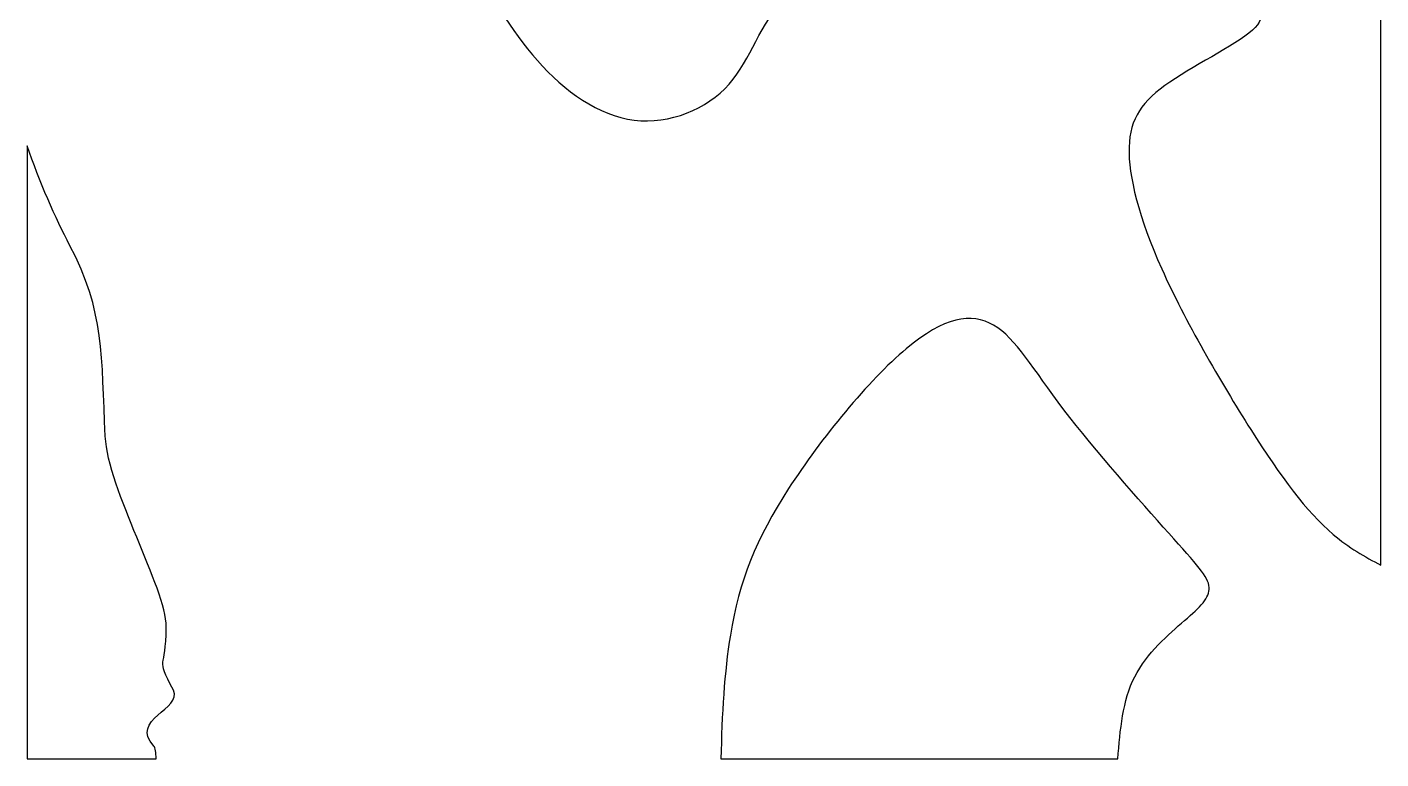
# Model space of a CAD drawing. Header units: millimetres. Extents: x -188 to 203, y -229 to 206.
# Drawn here: x -28.33 to 9.25, y -91.4 to -71.1 of the extents above; entities that cross this region are included whole.
import ezdxf

# ---------------------------------------------------------------- set-up
doc = ezdxf.new("R2010")
doc.units = ezdxf.units.MM
doc.header["$MEASUREMENT"] = 0
doc.layers.add('Layer 1', color=7, linetype='Continuous')

msp = doc.modelspace()

# ---------------------------------------------------------------- linework, layer by layer
at = {"layer": 'Layer 1', "color": 250}
for points, knots in [([(9.2532, 54.918), (9.2532, 54.918), (9.2532, -86.0232), (9.2532, -86.0232), (9.2532, -86.0232), (8.8014, -85.8005), (8.3572, -85.5351), (7.9311, -85.1727), (7.9311, -85.1727), (7.1791, -84.5326), (6.483, -83.5896), (5.6409, -82.2649), (5.6409, -82.2649), (4.799, -80.94), (3.811, -79.2337), (3.171, -77.8078), (3.171, -77.8078), (2.5311, -76.3821), (2.2394, -75.2367), (2.2617, -74.4285), (2.2617, -74.4285), (2.2843, -73.62), (2.6209, -73.1487), (3.3956, -72.6211), (3.3956, -72.6211), (4.1704, -72.0934), (5.3828, -71.5094), (5.7645, -71.1053), (5.7645, -71.1053), (6.1463, -70.7012), (5.6971, -70.4767), (5.1469, -70.1849), (5.1469, -70.1849), (4.5969, -69.893), (3.9456, -69.5335), (3.3281, -68.9947), (3.3281, -68.9947), (2.7108, -68.4558), (2.1268, -67.7372), (1.5205, -67.6812), (1.5205, -67.6812), (0.9145, -67.6251), (0.2856, -68.2312), (-0.5788, -68.4669), (-0.5788, -68.4669), (-1.4432, -68.7027), (-2.5434, -68.568), (-3.7897, -68.7701), (-3.7897, -68.7701), (-5.0358, -68.9721), (-6.4278, -69.5112), (-7.225, -70.2634), (-7.225, -70.2634), (-8.0221, -71.0155), (-8.2241, -71.981), (-8.8417, -72.6771), (-8.8417, -72.6771), (-9.4593, -73.3732), (-10.492, -73.7997), (-11.48, -73.6762), (-11.48, -73.6762), (-12.4679, -73.5528), (-13.4111, -72.879), (-14.1633, -72.0259), (-14.1633, -72.0259), (-14.9154, -71.1728), (-15.4768, -70.1398), (-16.0718, -69.399), (-16.0718, -69.399), (-16.6668, -68.658), (-17.2957, -68.2088), (-18.2498, -68.0179), (-18.2498, -68.0179), (-19.3471, -67.9035), (-20.6173, -67.9658), (-21.5505, -67.7262), (-21.5505, -67.7262), (-22.6171, -67.5576), (-23.4704, -67.1535), (-23.9531, -66.4014), (-23.9531, -66.4014), (-24.3656, -65.7587), (-24.5075, -64.8615), (-24.3299, -64.1379), (-24.3299, -64.1379), (-24.3805, -64.0499), (-24.3772, -63.981), (-24.3269, -63.8786), (-24.3269, -63.8786), (-24.1614, -63.541), (-23.6644, -63.6438), (-23.2141, -63.5409), (-23.2141, -63.5409), (-22.5093, -63.3799), (-21.5914, -62.8254), (-21.18, -62.1048), (-21.18, -62.1048), (-21.2745, -61.8065), (-21.4769, -61.5287), (-21.5346, -61.2941), (-21.5346, -61.2941), (-21.6967, -60.6357), (-21.2802, -61.0817), (-21.68, -60.3757), (-21.68, -60.3757), (-21.4608, -60.0493), (-21.4857, -60.1573), (-21.4203, -59.8496), (-21.4203, -59.8496), (-22.978, -58.6079), (-20.6319, -58.9772), (-21.6831, -58.0833), (-21.6831, -58.0833), (-22.3577, -57.5098), (-23.1552, -57.6865), (-23.2939, -56.6442), (-23.2939, -56.6442), (-23.6517, -53.953), (-24.0434, -54.6751), (-25.3915, -53.2721), (-25.3915, -53.2721), (-25.3408, -52.6045), (-24.9878, -51.931), (-25.8696, -51.3896), (-25.8696, -51.3896), (-26.6409, -50.9159), (-27.2196, -50.2247), (-27.9619, -50.5258), (-27.9619, -50.5258), (-28.1108, -50.5863), (-28.2319, -50.6418), (-28.3318, -50.693), (-28.3318, -50.693), (-28.3318, -50.693), (-28.3318, 60.0812), (-28.3318, 60.0812), (-28.3318, 60.0812), (-24.1385, 60.941), (-20.0535, 61.6236), (-16.7505, 61.3549), (-16.7505, 61.3549), (-12.5525, 61.0137), (-9.6171, 59.1364), (-6.7161, 57.6688), (-6.7161, 57.6688), (-3.815, 56.2011), (-0.948, 55.143), (2.6357, 54.9042), (2.6357, 54.9042), (4.68, 54.7679), (6.958, 54.8983), (9.2532, 54.918)], [0, 0, 0, 0, 0.025641, 0.025641, 0.025641, 0.025641, 0.0512821, 0.0512821, 0.0512821, 0.0512821, 0.0769231, 0.0769231, 0.0769231, 0.0769231, 0.1025641, 0.1025641, 0.1025641, 0.1025641, 0.1282051, 0.1282051, 0.1282051, 0.1282051, 0.1538462, 0.1538462, 0.1538462, 0.1538462, 0.1794872, 0.1794872, 0.1794872, 0.1794872, 0.2051282, 0.2051282, 0.2051282, 0.2051282, 0.2307692, 0.2307692, 0.2307692, 0.2307692, 0.2564103, 0.2564103, 0.2564103, 0.2564103, 0.2820513, 0.2820513, 0.2820513, 0.2820513, 0.3076923, 0.3076923, 0.3076923, 0.3076923, 0.3333333, 0.3333333, 0.3333333, 0.3333333, 0.3589744, 0.3589744, 0.3589744, 0.3589744, 0.3846154, 0.3846154, 0.3846154, 0.3846154, 0.4102564, 0.4102564, 0.4102564, 0.4102564, 0.4358974, 0.4358974, 0.4358974, 0.4358974, 0.4615385, 0.4615385, 0.4615385, 0.4615385, 0.4871795, 0.4871795, 0.4871795, 0.4871795, 0.5128205, 0.5128205, 0.5128205, 0.5128205, 0.5384615, 0.5384615, 0.5384615, 0.5384615, 0.5641026, 0.5641026, 0.5641026, 0.5641026, 0.5897436, 0.5897436, 0.5897436, 0.5897436, 0.6153846, 0.6153846, 0.6153846, 0.6153846, 0.6410256, 0.6410256, 0.6410256, 0.6410256, 0.6666667, 0.6666667, 0.6666667, 0.6666667, 0.6923077, 0.6923077, 0.6923077, 0.6923077, 0.7179487, 0.7179487, 0.7179487, 0.7179487, 0.7435897, 0.7435897, 0.7435897, 0.7435897, 0.7692308, 0.7692308, 0.7692308, 0.7692308, 0.7948718, 0.7948718, 0.7948718, 0.7948718, 0.8205128, 0.8205128, 0.8205128, 0.8205128, 0.8461538, 0.8461538, 0.8461538, 0.8461538, 0.8717949, 0.8717949, 0.8717949, 0.8717949, 0.8974359, 0.8974359, 0.8974359, 0.8974359, 0.9230769, 0.9230769, 0.9230769, 0.9230769, 0.9487179, 0.9487179, 0.9487179, 0.9487179, 1, 1, 1, 1]), ([(-24.469, -87.738), (-24.469, -89.0052), (-24.7763, -88.5083), (-24.2704, -89.5001), (-24.2704, -89.5001), (-24.0082, -90.0142), (-25.5039, -90.3075), (-24.8143, -91.0456), (-24.8143, -91.0456), (-24.766, -91.0972), (-24.7517, -91.2303), (-24.7485, -91.4034), (-24.7485, -91.4034), (-24.7485, -91.4034), (-28.3318, -91.4034), (-28.3318, -91.4034), (-28.3318, -91.4034), (-28.3318, -91.4034), (-28.3318, -82.0503), (-28.3318, -82.0503), (-28.3318, -82.0503), (-28.3318, -82.0503), (-28.3318, -74.388), (-28.3318, -74.388), (-28.3318, -74.388), (-27.9924, -75.373), (-27.5357, -76.4167), (-27.1498, -77.1443), (-27.1498, -77.1443), (-26.174, -78.9844), (-26.2708, -80.2196), (-26.161, -82.4514), (-26.161, -82.4514), (-26.088, -83.9351), (-24.469, -86.6685), (-24.469, -87.738)], [0, 0, 0, 0, 0.1, 0.1, 0.1, 0.1, 0.2, 0.2, 0.2, 0.2, 0.3, 0.3, 0.3, 0.3, 0.4, 0.4, 0.4, 0.4, 0.5, 0.5, 0.5, 0.5, 0.6, 0.6, 0.6, 0.6, 0.7, 0.7, 0.7, 0.7, 0.8, 0.8, 0.8, 0.8, 1, 1, 1, 1]), ([(2.4188, -89.1245), (2.0821, -89.7868), (2.0147, -90.5952), (1.9474, -91.4034), (1.9474, -91.4034), (1.9474, -91.4034), (-9.0712, -91.4034), (-9.0712, -91.4034), (-9.0712, -91.4034), (-9.0404, -90.1731), (-8.9762, -88.9924), (-8.808, -87.9681), (-8.808, -87.9681), (-8.561, -86.4635), (-8.0896, -85.2961), (-7.1916, -83.9039), (-7.1916, -83.9039), (-6.2933, -82.5117), (-4.9684, -80.8953), (-3.9244, -80.0196), (-3.9244, -80.0196), (-2.8803, -79.1439), (-2.1168, -79.0089), (-1.4994, -79.3684), (-1.4994, -79.3684), (-0.8818, -79.7276), (-0.4103, -80.5807), (0.4541, -81.7148), (0.4541, -81.7148), (1.3188, -82.8486), (2.576, -84.2633), (3.3619, -85.139), (3.3619, -85.139), (4.1478, -86.0147), (4.4621, -86.3514), (4.4845, -86.6434), (4.4845, -86.6434), (4.5071, -86.9351), (4.2376, -87.1822), (3.7997, -87.564), (3.7997, -87.564), (3.3619, -87.9455), (2.7556, -88.462), (2.4188, -89.1245)], [0, 0, 0, 0, 0.0833333, 0.0833333, 0.0833333, 0.0833333, 0.1666667, 0.1666667, 0.1666667, 0.1666667, 0.25, 0.25, 0.25, 0.25, 0.3333333, 0.3333333, 0.3333333, 0.3333333, 0.4166667, 0.4166667, 0.4166667, 0.4166667, 0.5, 0.5, 0.5, 0.5, 0.5833333, 0.5833333, 0.5833333, 0.5833333, 0.6666667, 0.6666667, 0.6666667, 0.6666667, 0.75, 0.75, 0.75, 0.75, 0.8333333, 0.8333333, 0.8333333, 0.8333333, 1, 1, 1, 1])]:
    msp.add_open_spline(points, degree=3, knots=knots, dxfattribs=at)

doc.saveas('drawing.dxf')
